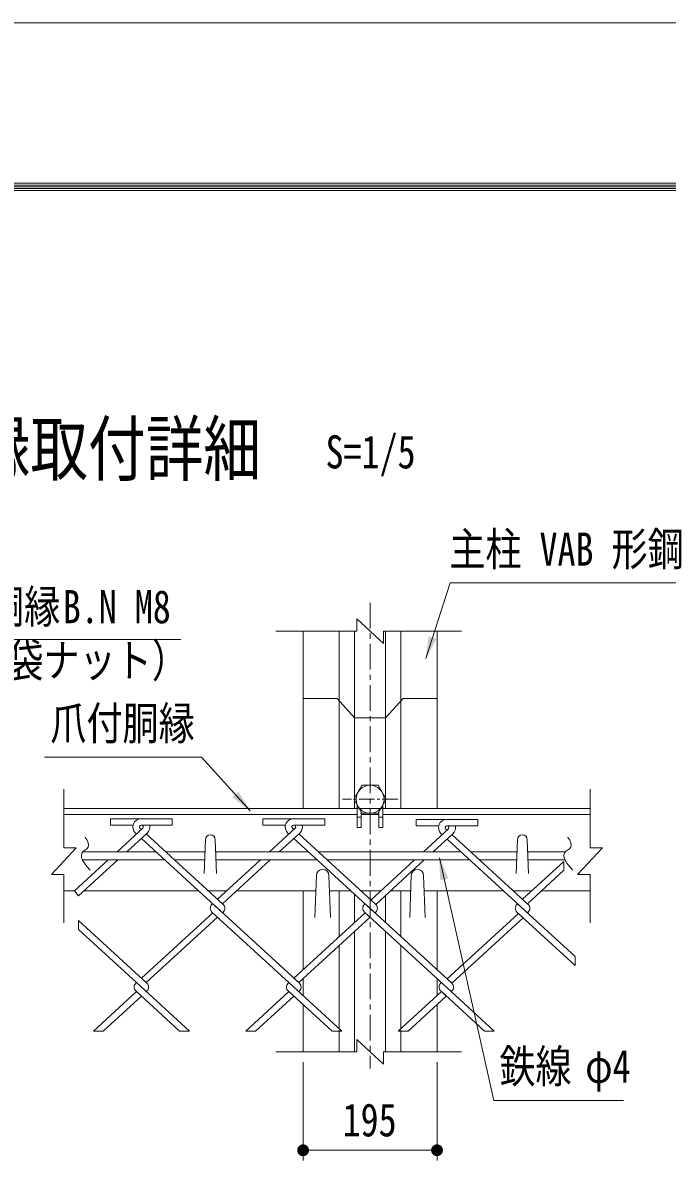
# Model space of a CAD drawing. Units: millimetres, scale not verified, with parts at other scales. Extents: x -4455 to 4455, y -3150 to 3150.
# Drawn here: x 2061 to 2999, y 1481 to 3150 of the extents above; entities that cross this region are included whole.
import ezdxf
from ezdxf.enums import TextEntityAlignment as Align

# ---------------------------------------------------------------- set-up
doc = ezdxf.new("R2010")
doc.units = ezdxf.units.MM
doc.header["$LTSCALE"] = 30
doc.linetypes.add('USER1', pattern=[2, 1.25, -0.25, 0.25, -0.25])
doc.linetypes.add('USER2', pattern=[1.125, 0.75, -0.125, 0.125, -0.125])
for name, color, linetype, lineweight in [('0-0_D-STR-TXT', 3, 'Continuous', 13), ('0-1_D-STR2', 1, 'Continuous', 13), ('0-2_D-STR-DIM', 4, 'Continuous', 13), ('0-3_D-BMK', 2, 'USER2', 13), ('0-4_D-STR1', 1, 'Continuous', 18), ('0-5_D-STR3', 3, 'Continuous', 13), ('0-D_SUNPOU', 1, 'Continuous', 18), ('1-0_7詳細', 3, 'Continuous', 18), ('1-2_D-TTL', 7, 'Continuous', 9)]:
    doc.layers.add(name, color=color, linetype=linetype, lineweight=lineweight)
doc.layers.add('0-9_D-TTL-TXT', color=7, linetype='Continuous')
doc.styles.add('ＭＳ ゴシック', font='')
doc.styles.get('ＭＳ ゴシック').set_extended_font_data('MS Gothic')

# ---------------------------------------------------------------- blocks, each defined once
blk = doc.blocks.new('M1')
at = {"layer": '0-D_SUNPOU'}
blk.add_line((-7.5, 0), (-57.86, 0), dxfattribs=at)
for points in [[(0, 0), (-7.5, 0), (-7.44, 0.94)], [(0, 0), (-7.44, -0.94), (-7.5, 0)], [(0, 0), (-7.44, 0.94), (-7.26, 1.87)], [(0, 0), (-7.26, -1.87), (-7.44, -0.94)], [(0, 0), (-7.26, 1.87), (-6.97, 2.76)], [(0, 0), (-6.97, -2.76), (-7.26, -1.87)], [(0, 0), (-6.97, 2.76), (-6.57, 3.61)], [(0, 0), (-6.57, -3.61), (-6.97, -2.76)], [(0, 0), (-6.57, 3.61), (-6.07, 4.41)], [(0, 0), (-6.07, -4.41), (-6.57, -3.61)], [(0, 0), (-6.07, 4.41), (-5.47, 5.13)], [(0, 0), (-5.47, -5.13), (-6.07, -4.41)], [(0, 0), (-5.47, 5.13), (-4.78, 5.78)], [(0, 0), (-4.78, -5.78), (-5.47, -5.13)], [(0, 0), (-4.78, 5.78), (-4.02, 6.33)], [(0, 0), (-4.02, -6.33), (-4.78, -5.78)], [(0, 0), (-4.02, 6.33), (-3.19, 6.79)], [(0, 0), (-3.19, -6.79), (-4.02, -6.33)], [(0, 0), (-3.19, 6.79), (-2.32, 7.13)], [(0, 0), (-2.32, -7.13), (-3.19, -6.79)], [(0, 0), (-2.32, 7.13), (-1.41, 7.37)], [(0, 0), (-1.41, -7.37), (-2.32, -7.13)], [(0, 0), (-1.41, 7.37), (-0.47, 7.49)], [(0, 0), (-0.47, -7.49), (-1.41, -7.37)], [(0, 0), (-0.47, 7.49), (0.47, 7.49)], [(0, 0), (0.47, -7.49), (-0.47, -7.49)], [(0, 0), (0.47, 7.49), (1.41, 7.37)], [(0, 0), (1.41, 7.37), (2.32, 7.13)], [(0, 0), (2.32, 7.13), (3.19, 6.79)], [(0, 0), (3.19, 6.79), (4.02, 6.33)], [(0, 0), (4.02, 6.33), (4.78, 5.78)], [(0, 0), (4.78, 5.78), (5.47, 5.13)], [(0, 0), (5.47, 5.13), (6.07, 4.41)], [(0, 0), (6.07, 4.41), (6.57, 3.61)], [(0, 0), (6.57, 3.61), (6.97, 2.76)], [(0, 0), (6.97, 2.76), (7.26, 1.87)], [(0, 0), (7.26, 1.87), (7.44, 0.94)], [(0, 0), (7.44, 0.94), (7.5, 0)], [(0, 0), (1.41, -7.37), (0.47, -7.49)], [(0, 0), (2.32, -7.13), (1.41, -7.37)], [(0, 0), (3.19, -6.79), (2.32, -7.13)], [(0, 0), (4.02, -6.33), (3.19, -6.79)], [(0, 0), (4.78, -5.78), (4.02, -6.33)], [(0, 0), (5.47, -5.13), (4.78, -5.78)], [(0, 0), (6.07, -4.41), (5.47, -5.13)], [(0, 0), (6.57, -3.61), (6.07, -4.41)], [(0, 0), (6.97, -2.76), (6.57, -3.61)], [(0, 0), (7.26, -1.87), (6.97, -2.76)], [(0, 0), (7.44, -0.94), (7.26, -1.87)], [(0, 0), (7.5, 0), (7.44, -0.94)]]:
    blk.add_solid(points, dxfattribs=at)

msp = doc.modelspace()

# ---------------------------------------------------------------- linework, layer by layer
at = {"layer": '0-0_D-STR-TXT'}
for points in [[(3042.42, 2335.02), (2683.15, 2335.02), (2647.63, 2224.81)], [(2290.83, 2252.58), (1986.03, 2252.58), (1814.58, 2027.68)], [(2935.77, 1581.08), (2746.69, 1581.08), (2667.48, 1934.56)]]:
    msp.add_lwpolyline(points, dxfattribs=at)
at = {"layer": '0-0_D-STR-TXT', "color": 7, "lineweight": 9}
msp.add_lwpolyline([(2092.14, 2081.13), (2320.89, 2081.13), (2392.02, 2003.12)], dxfattribs=at)
at = {"layer": '0-0_D-STR-TXT'}
for points in [[(2646.92, 2222.63), (2651.81, 2257.3), (2663.21, 2253.62)], [(2666.97, 1936.81), (2680.36, 1904.45), (2668.67, 1901.83)]]:
    msp.add_solid(points, dxfattribs=at)
at = {"layer": '0-0_D-STR-TXT', "color": 7}
msp.add_solid([(2393.57, 2001.42), (2365.89, 2022.88), (2374.75, 2030.95)], dxfattribs=at)
at = {"layer": '0-1_D-STR2', "color": 7, "lineweight": 9}
for p, q in [((2148.23, 1943.48), (2254.55, 1943.48)), ((2268.76, 1943.48), (2326.03, 1943.48)), ((2341.71, 1943.48), (2476.57, 1943.48)), ((2490.78, 1943.48), (2698.6, 1943.48)), ((2712.81, 1943.48), (2780.33, 1943.48)), ((2796.01, 1943.48), (2851.07, 1943.48)), ((2147.69, 1931.48), (2267.64, 1931.48)), ((2281.85, 1931.48), (2325.6, 1931.48)), ((2342.14, 1931.48), (2489.67, 1931.48)), ((2503.88, 1931.48), (2711.7, 1931.48)), ((2725.91, 1931.48), (2779.9, 1931.48)), ((2796.44, 1931.48), (2850.53, 1931.48))]:
    msp.add_line(p, q, dxfattribs=at)
at = {"layer": '0-1_D-STR2', "lineweight": 18}
for p, q in [((2468.95, 1637.05), (2468.95, 1493.78)), ((2663.95, 1637.05), (2663.95, 1493.78)), ((2503.45, 1508.78), (2629.45, 1508.78))]:
    msp.add_line(p, q, dxfattribs=at)
at = {"layer": '0-2_D-STR-DIM'}
for p, q in [((2585.83, 1634.05), (2547.06, 1670.05)), ((2547.06, 1652.05), (2547.06, 1670.05)), ((2547.06, 1652.05), (2429.26, 1652.05)), ((2585.83, 1652.05), (2699.78, 1652.05)), ((2585.83, 1652.05), (2585.83, 1634.05))]:
    msp.add_line(p, q, dxfattribs=at)
at = {"layer": '0-3_D-BMK', "linetype": 'USER1'}
msp.add_line((2566.45, 2306.05), (2566.45, 1627.76), dxfattribs=at)
at = {"layer": '0-3_D-BMK'}
msp.add_line((2606.74, 2019.83), (2526.1, 2019.83), dxfattribs=at)
at = {"layer": '0-4_D-STR1'}
for p, q in [((2468.95, 2264.67), (2468.95, 2006.48)), ((2521.45, 2264.67), (2521.45, 2006.48)), ((2543.95, 2264.67), (2543.95, 2006.48)), ((2588.95, 2264.67), (2588.95, 2006.48)), ((2611.45, 2264.67), (2611.45, 2006.48)), ((2663.95, 2264.67), (2663.95, 2006.48)), ((2120.38, 2006.48), (2547.7, 2006.48)), ((2701.45, 2006.48), (2431.45, 2006.48)), ((2585.2, 2006.48), (2886.78, 2006.48)), ((2120.38, 1997.48), (2547.7, 1997.48)), ((2553.7, 1997.48), (2579.2, 1997.48)), ((2585.2, 1997.48), (2886.78, 1997.48)), ((2120.38, 1886.48), (2135.85, 1886.48)), ((2150.06, 1886.48), (2316.75, 1886.48)), ((2330.96, 1886.48), (2357.88, 1886.48)), ((2372.09, 1886.48), (2487.62, 1886.48)), ((2468.95, 1886.48), (2468.95, 1771.79)), ((2507.27, 1886.48), (2538.78, 1886.48)), ((2521.45, 1886.48), (2521.45, 1819.89)), ((2552.99, 1886.48), (2582.05, 1886.48)), ((2596.26, 1886.48), (2625.62, 1886.48)), ((2611.45, 1886.48), (2611.45, 1819.89)), ((2645.27, 1886.48), (2760.81, 1886.48)), ((2663.95, 1886.48), (2663.95, 1771.79)), ((2775.02, 1886.48), (2801.93, 1886.48)), ((2816.14, 1886.48), (2886.78, 1886.48)), ((2543.95, 1881.74), (2543.95, 1840.51)), ((2588.95, 1879.78), (2588.95, 1840.51)), ((2543.95, 1827.49), (2543.95, 1652.05)), ((2588.95, 1827.49), (2588.95, 1652.05)), ((2521.45, 1806.87), (2521.45, 1685.89)), ((2611.45, 1806.87), (2611.45, 1685.89)), ((2468.95, 1758.76), (2468.95, 1734)), ((2663.95, 1758.76), (2663.95, 1734)), ((2468.95, 1720.98), (2468.95, 1652.05)), ((2663.95, 1720.98), (2663.95, 1652.05)), ((2521.45, 1683.87), (2521.45, 1652.05)), ((2611.45, 1683.87), (2611.45, 1652.05))]:
    msp.add_line(p, q, dxfattribs=at)
at = {"layer": '0-5_D-STR3'}
for p, q in [((2547.7, 2011.57), (2547.7, 1978.79)), ((2550.17, 2007.29), (2547.7, 2007.29)), ((2582.73, 2007.29), (2585.2, 2007.29)), ((2585.2, 2011.57), (2585.2, 1978.79)), ((2553.7, 1993.79), (2547.7, 1993.79)), ((2553.7, 2001.18), (2553.7, 1978.79)), ((2579.2, 1993.79), (2585.2, 1993.79)), ((2553.7, 1978.79), (2547.7, 1978.79))]:
    msp.add_line(p, q, dxfattribs=at)
msp.add_lwpolyline([(2542.93, 2019.83), (2554.69, 2040.2), (2578.21, 2040.2), (2589.97, 2019.83), (2578.21, 1999.46), (2554.69, 1999.46)], close=True, dxfattribs=at)
msp.add_lwpolyline([(2579.2, 2001.18), (2579.2, 1978.79), (2585.2, 1978.79)], dxfattribs=at)
msp.add_circle((2566.45, 2019.83), 20.4, dxfattribs=at)
at = {"layer": '1-0_7詳細', "color": 4}
for p, q in [((2585.83, 2246.67), (2547.06, 2282.67)), ((2547.06, 2264.67), (2547.06, 2282.67)), ((2547.06, 2264.67), (2429.26, 2264.67)), ((2585.83, 2264.67), (2699.78, 2264.67)), ((2585.83, 2264.67), (2585.83, 2246.67)), ((2120.38, 1948.92), (2120.38, 2034.5)), ((2886.78, 1948.92), (2886.78, 2034.5)), ((2138.38, 1948.92), (2102.38, 1910.15)), ((2120.38, 1948.92), (2138.38, 1948.92)), ((2120.38, 1910.15), (2102.38, 1910.15)), ((2120.38, 1910.15), (2120.38, 1839.95)), ((2886.78, 1910.15), (2868.78, 1910.15)), ((2886.78, 1910.15), (2886.78, 1839.95))]:
    msp.add_line(p, q, dxfattribs=at)
at = {"layer": '1-0_7詳細', "color": 7, "lineweight": 9}
for p, q in [((2588.95, 2138.35), (2614.45, 2166.48)), ((2614.45, 2166.48), (2663.95, 2166.48)), ((2543.95, 2138.35), (2588.95, 2138.35)), ((2550.64, 2006.48), (2582.26, 2006.48)), ((2226.3, 1969.36), (2224.86, 1970.68)), ((2240.51, 1969.36), (2241.95, 1970.68)), ((2324.87, 1911.65), (2326.67, 1960.85)), ((2342.87, 1911.65), (2341.07, 1960.85)), ((2779.17, 1911.65), (2780.97, 1960.85)), ((2797.17, 1911.65), (2795.37, 1960.85)), ((2486.2, 1847.48), (2488.45, 1908.98)), ((2508.7, 1847.48), (2506.45, 1908.98)), ((2624.2, 1847.48), (2626.45, 1908.98)), ((2646.7, 1847.48), (2644.45, 1908.98)), ((2574.62, 1855.6), (2573.55, 1854.62))]:
    msp.add_line(p, q, dxfattribs=at)
at = {"layer": '1-0_7詳細'}
for p, q in [((2188.41, 1991.53), (2188.41, 1981.93)), ((2233.84, 1991.53), (2188.41, 1991.53)), ((2232.97, 1991.53), (2278.41, 1991.53)), ((2278.41, 1991.53), (2278.41, 1981.93)), ((2455.87, 1991.53), (2410.43, 1991.53)), ((2410.43, 1991.53), (2410.43, 1981.93)), ((2455, 1991.53), (2500.43, 1991.53)), ((2500.43, 1991.53), (2500.43, 1981.93)), ((2633.53, 1990.55), (2633.53, 1980.95)), ((2678.97, 1990.55), (2633.53, 1990.55)), ((2678.1, 1990.55), (2723.53, 1990.55)), ((2723.53, 1990.55), (2723.53, 1980.95)), ((2221.21, 1981.93), (2188.41, 1981.93)), ((2235.46, 1977.76), (2198.05, 1943.48)), ((2241.95, 1970.68), (2212.26, 1943.48)), ((2233.41, 1975.87), (2231.35, 1977.76)), ((2232.97, 1981.93), (2278.41, 1981.93)), ((2233.84, 1981.93), (2232.97, 1981.93)), ((2233.41, 1975.87), (2235.46, 1977.76)), ((2352.59, 1866.66), (2240.51, 1969.36)), ((2443.24, 1981.93), (2410.43, 1981.93)), ((2457.49, 1977.76), (2420.08, 1943.48)), ((2463.98, 1970.68), (2434.29, 1943.48)), ((2448.33, 1969.36), (2446.89, 1970.68)), ((2455.43, 1975.87), (2453.38, 1977.76)), ((2455, 1981.93), (2500.43, 1981.93)), ((2455.87, 1981.93), (2455, 1981.93)), ((2574.62, 1866.66), (2462.54, 1969.36)), ((2666.34, 1980.95), (2633.53, 1980.95)), ((2680.59, 1976.78), (2644.25, 1943.48)), ((2687.08, 1969.7), (2658.46, 1943.48)), ((2671.43, 1968.38), (2669.99, 1969.7)), ((2678.53, 1974.89), (2676.48, 1976.78)), ((2678.1, 1980.95), (2723.53, 1980.95)), ((2678.97, 1980.95), (2678.1, 1980.95)), ((2351.52, 1854.62), (2233.41, 1962.85)), ((2573.55, 1854.62), (2455.43, 1962.85)), ((2796.65, 1853.64), (2678.53, 1961.87)), ((2797.72, 1865.68), (2685.64, 1968.38)), ((2184.96, 1931.48), (2135.85, 1886.48)), ((2406.99, 1931.48), (2344.42, 1874.15)), ((2421.2, 1931.48), (2351.52, 1867.64)), ((2631.16, 1931.48), (2567.52, 1873.17)), ((2645.37, 1931.48), (2574.62, 1866.66)), ((2848.82, 1929.44), (2788.48, 1874.15)), ((2848.82, 1929.44), (2848.82, 1916.42)), ((2848.82, 1916.42), (2795.58, 1867.64)), ((2352.59, 1866.66), (2344.42, 1874.15)), ((2337.31, 1854.62), (2233.41, 1759.4)), ((2337.31, 1867.64), (2336.24, 1866.66)), ((2337.31, 1867.64), (2336.24, 1866.66)), ((2448.33, 1752.89), (2336.24, 1855.6)), ((2463.61, 1751.91), (2337.31, 1867.64)), ((2352.59, 1855.6), (2351.52, 1854.62)), ((2559.34, 1854.62), (2455.43, 1759.4)), ((2559.34, 1867.64), (2558.27, 1866.66)), ((2559.34, 1867.64), (2558.27, 1866.66)), ((2684.57, 1739.87), (2558.27, 1855.6)), ((2685.64, 1751.91), (2559.34, 1867.64)), ((2782.44, 1853.64), (2678.53, 1758.42)), ((2781.37, 1867.64), (2780.3, 1866.66)), ((2781.37, 1867.64), (2780.3, 1866.66)), ((2788.48, 1848.11), (2780.3, 1855.6)), ((2864.94, 1778.04), (2780.3, 1855.6)), ((2864.94, 1791.06), (2781.37, 1867.64)), ((2796.65, 1855.6), (2795.58, 1854.62)), ((2796.65, 1855.6), (2795.58, 1854.62)), ((2241.58, 1751.91), (2141.95, 1843.2)), ((2141.95, 1830.18), (2141.95, 1843.2)), ((2344.42, 1848.11), (2240.51, 1752.89)), ((2566.45, 1848.11), (2462.54, 1752.89)), ((2789.55, 1847.13), (2685.64, 1751.91)), ((2226.3, 1752.89), (2141.95, 1830.18)), ((2864.94, 1791.06), (2864.94, 1778.04)), ((2226.3, 1752.89), (2225.23, 1751.91)), ((2226.3, 1752.89), (2225.23, 1751.91)), ((2303.31, 1682.33), (2226.3, 1752.89)), ((2241.58, 1751.91), (2233.41, 1759.4)), ((2448.33, 1752.89), (2447.26, 1751.91)), ((2448.33, 1752.89), (2447.26, 1751.91)), ((2525.34, 1682.33), (2448.33, 1752.89)), ((2463.61, 1751.91), (2455.43, 1759.4)), ((2670.36, 1752.89), (2669.29, 1751.91)), ((2670.36, 1752.89), (2669.29, 1751.91)), ((2226.3, 1739.87), (2163.5, 1682.33)), ((2289.1, 1682.33), (2225.23, 1740.85)), ((2241.58, 1740.85), (2240.51, 1739.87)), ((2448.33, 1739.87), (2385.53, 1682.33)), ((2511.13, 1682.33), (2447.26, 1740.85)), ((2463.61, 1740.85), (2462.54, 1739.87)), ((2670.36, 1739.87), (2607.56, 1682.33)), ((2733.15, 1682.33), (2669.29, 1740.85)), ((2677.46, 1733.36), (2669.29, 1740.85)), ((2685.64, 1740.85), (2684.57, 1739.87)), ((2685.64, 1740.85), (2684.57, 1739.87)), ((2747.36, 1682.33), (2684.57, 1739.87)), ((2233.41, 1733.36), (2177.71, 1682.33)), ((2455.43, 1733.36), (2399.74, 1682.33)), ((2677.46, 1733.36), (2621.77, 1682.33)), ((2177.71, 1682.33), (2163.5, 1682.33)), ((2303.31, 1682.33), (2289.1, 1682.33)), ((2399.74, 1682.33), (2385.53, 1682.33)), ((2525.34, 1682.33), (2511.13, 1682.33)), ((2621.77, 1682.33), (2607.56, 1682.33)), ((2747.36, 1682.33), (2733.15, 1682.33))]:
    msp.add_line(p, q, dxfattribs=at)
at = {"layer": '1-0_7詳細', "color": 7, "lineweight": 9}
msp.add_lwpolyline([(2543.95, 2138.35), (2518.45, 2166.48), (2468.95, 2166.48)], dxfattribs=at)
at = {"layer": '1-0_7詳細', "color": 4}
for points in [[(2151.43, 1964.75), (2151.74, 1964.36), (2154.4, 1960.16), (2155.97, 1956.41), (2156.44, 1953.09), (2155.81, 1950.22), (2154.09, 1947.78), (2151.27, 1945.8), (2148.45, 1943.79), (2146.69, 1941.31), (2146.01, 1938.35), (2146.4, 1934.92), (2147.87, 1931.01), (2150.41, 1926.63), (2154.03, 1921.77), (2158.71, 1916.44)], [(2854.26, 1964.75), (2854.58, 1964.36), (2857.24, 1960.16), (2858.8, 1956.41), (2859.27, 1953.09), (2858.65, 1950.22), (2856.93, 1947.78), (2854.11, 1945.8), (2851.28, 1943.79), (2849.53, 1941.31), (2848.85, 1938.35), (2849.24, 1934.92), (2850.71, 1931.01), (2853.25, 1926.63), (2856.86, 1921.77), (2861.55, 1916.44)], [(2886.78, 1948.92), (2904.78, 1948.92), (2868.78, 1910.15)]]:
    msp.add_lwpolyline(points, dxfattribs=at)
at = {"layer": '1-0_7詳細'}
msp.add_lwpolyline([(2199.17, 1931.48), (2141.95, 1879.05), (2135.85, 1886.48)], dxfattribs=at)
for centre, radius, start, end in [((2232.97, 1979.53), 12, 90, 227.5), ((2455, 1979.53), 12, 90, 227.5), ((2678.1, 1978.55), 12, 90, 227.5), ((2232.97, 1979.53), 2.4, 90, 227.5), ((2233.84, 1979.53), 2.4, 312.5, 90), ((2233.84, 1979.53), 12, 312.5, 11.53696), ((2455, 1979.53), 2.4, 90, 227.5), ((2455.87, 1979.53), 2.4, 312.5, 90), ((2455.87, 1979.53), 12, 312.5, 11.53696), ((2678.1, 1978.55), 2.4, 90, 227.5), ((2678.97, 1978.55), 2.4, 312.5, 90), ((2678.97, 1978.55), 12, 312.5, 11.53696), ((2341.31, 1861.13), 7.5, 132.5, 227.5), ((2347.53, 1861.13), 7.5, 312.5, 47.5), ((2563.34, 1861.13), 7.5, 132.5, 227.5), ((2569.56, 1861.13), 7.5, 312.5, 47.5), ((2785.37, 1861.13), 7.5, 132.5, 227.5), ((2791.58, 1861.13), 7.5, 312.5, 47.5), ((2230.3, 1746.38), 7.5, 132.5, 227.5), ((2236.51, 1746.38), 7.5, 312.5, 47.5), ((2452.33, 1746.38), 7.5, 132.5, 227.5), ((2458.54, 1746.38), 7.5, 312.5, 47.5), ((2674.35, 1746.38), 7.5, 132.5, 227.5), ((2680.57, 1746.38), 7.5, 312.5, 47.5)]:
    msp.add_arc(centre, radius, start, end, dxfattribs=at)
at = {"layer": '1-0_7詳細', "color": 7, "lineweight": 9}
for centre, radius in [((2333.87, 1960.85), 7.2), ((2788.17, 1960.85), 7.2), ((2497.45, 1908.98), 9), ((2635.45, 1908.98), 9)]:
    msp.add_arc(centre, radius, 0, 180, dxfattribs=at)
at = {"layer": '1-2_D-TTL', "color": 2, "lineweight": 18}
msp.add_lwpolyline([(-4454.85, 3150.21), (4454.85, 3150.21), (4454.85, -3150.21), (-4454.85, -3150.21)], close=True, dxfattribs=at)
at = {"layer": '1-2_D-TTL'}
for points in [[(-4168.47, 2916.87), (4168.47, 2916.87), (4168.47, -2916.87), (-4168.47, -2916.87)], [(-4165.81, 2914.21), (4165.81, 2914.21), (4165.81, -2914.21), (-4165.81, -2914.21)], [(-4163.16, 2911.56), (4163.16, 2911.56), (4163.16, -2911.56), (-4163.16, -2911.56)], [(-4160.51, 2908.91), (4160.51, 2908.91), (4160.51, -2908.91), (-4160.51, -2908.91)], [(-4157.86, 2906.26), (4157.86, 2906.26), (4157.86, -2906.26), (-4157.86, -2906.26)]]:
    msp.add_lwpolyline(points, close=True, dxfattribs=at)

# ---------------------------------------------------------------- block references
at = {"layer": '0-1_D-STR2', "xscale": 1.15, "yscale": 1.15, "rotation": 180}
msp.add_blockref('M1', (2468.95, 1508.78), dxfattribs=at)
at = {"layer": '0-1_D-STR2', "xscale": 1.15, "yscale": 1.15}
msp.add_blockref('M1', (2663.95, 1508.78), dxfattribs=at)

# ---------------------------------------------------------------- texts
at = {"layer": '0-0_D-STR-TXT', "style": 'ＭＳ ゴシック', "width": 0.8}
for s, p in [('主柱 VAB 形鋼', (2681.88, 2345.56)), ('胴縁', (2010.13, 2261.75)), ('B.N M8', (2118.98, 2261.75)), ('（袋ナット）', (1985.83, 2183.5)), ('爪付胴縁', (2100.86, 2092.03)), ('鉄線', (2754.84, 1592.54)), ('φ4', (2879.76, 1592.54))]:
    msp.add_text(s, height=48.17, dxfattribs=at).set_placement(p, align=Align.BOTTOM_LEFT)
at = {"layer": '0-1_D-STR2', "color": 3, "style": 'ＭＳ ゴシック', "width": 0.8}
msp.add_text('195', height=48.17, dxfattribs=at).set_placement((2526.45, 1514.53), align=Align.BOTTOM_LEFT)
at = {"layer": '0-9_D-TTL-TXT', "style": 'ＭＳ ゴシック', "width": 0.8}
msp.add_text('上胴縁取付詳細', height=76.98, dxfattribs=at).set_placement((1819.67, 2468.67), align=Align.BOTTOM_LEFT)
at = {"layer": '0-9_D-TTL-TXT', "color": 3, "style": 'ＭＳ ゴシック', "width": 0.8}
msp.add_text('S=1/5', height=48.17, dxfattribs=at).set_placement((2501.6, 2487.12), align=Align.BOTTOM_LEFT)

doc.saveas('drawing.dxf')
